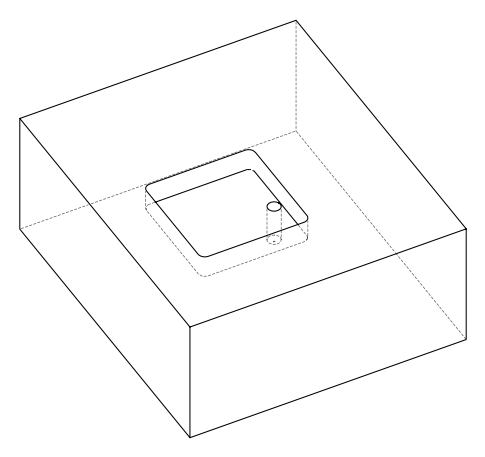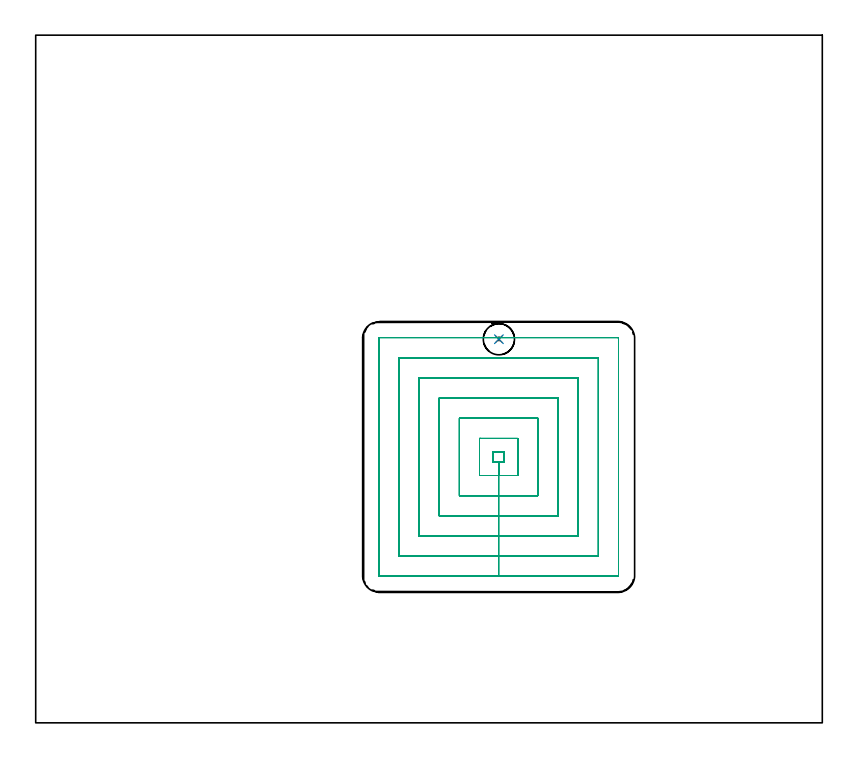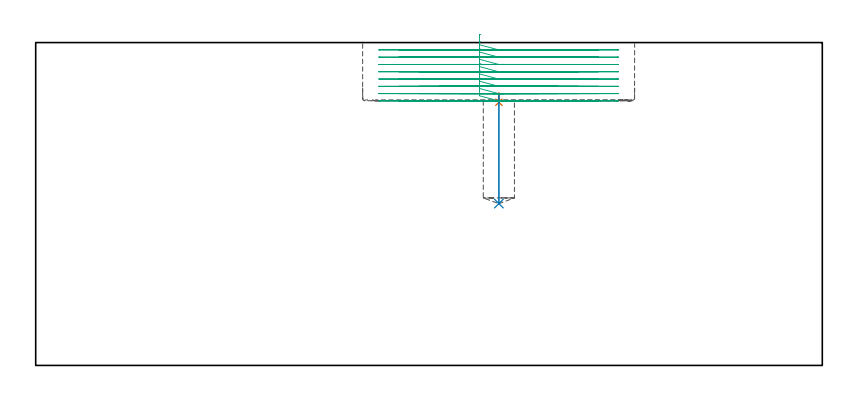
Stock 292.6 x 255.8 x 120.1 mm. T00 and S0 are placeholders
(PLAN: 3 operations, 2 tool changes, 21.8 min)
(1 SPOT_DRILL | STEP1POCKET | NXT0321_9005460120000 | 0.03 min | 2350 mm3)
(2 DRILL_BLIND_HOLE_INTO_CENTER | STEP1POCKET | NXT0301_087 | 0.17 min | 3969 mm3)
(3 MILL_RECTANGULAR_POCKET | POCKET_RECTANGULAR_STRAIGHT | UGT0201_092 | Follow Part, ap 3, ae 75% | 21.63 min | 218045 mm3)
(TOOL NXT0321_9005460120000 | NC Spot Drill, 142deg, 12mm, Carbide, Uncoated | D12 PA142 FL30 Z2)
(TOOL NXT0301_087 | Carbide Drill 11.6mm [860.1-1160-058A1-MM 2214] | D11.6 PA140 FL72 Z2)
(TOOL UGT0201_092 | End mill 12 mm | D12 R1 FL26 Z4)
(OP 1 SPOT_DRILL)
G17 G21 G94 G90
T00 M6
G54
G17 G0 G90 X172.3 Y142.7 S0 M3
G43 Z130.1 H0
G94 G81 G98 Z97.901 F250. R101.4
G80
M5
M2
(OP 2 DRILL_BLIND_HOLE_INTO_CENTER)
G17 G21 G94 G90
T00 M6
G54
G17 G0 G90 X172.3 Y142.7 S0 M3
G43 Z130.1 H1
G94 G81 G98 Z60.2 F250. R100.4
G80
M5
M2
(OP 3 MILL_RECTANGULAR_POCKET)
G17 G21 G94 G90
T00 M6
G54
G17 G0 G90 X165.519 Y105.8 S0 M3
G43 Z130.1 H0
Z123.1
G94 G1 X165.1 Z122.988 F250.
Y92. Z119.29
X172.2 Z117.387
Y97.
X174.3 F500.
Y100.8
X170.1
Y97.
X172.2
Y92.
X179.3
Y105.8
X165.1
Y92.
X172.2
Y84.5
X186.8
Y113.3
X157.6
Y84.5
X172.2
Y77.
X194.3
Y120.8
X150.1
Y77.
X172.2
Y69.5
X201.8
Y128.3
X142.6
Y69.5
X172.2
Y62.
X209.3
Y135.8
X135.1
Y62.
X172.2
Y54.5
X216.5
G3 X216.8 Y54.8 R0.3
G1 Y143.
G3 X216.5 Y143.3 R0.3
G1 X127.9
G3 X127.6 Y143. R0.3
G1 Y54.8
G3 X127.9 Y54.5 R0.3
G1 X172.2
X173.2
G0 X165.519 Y105.8 Z120.387
G1 X165.1 Z120.275 F250.
Y92. Z116.577
X172.2 Z114.675
Y97.
X174.3 F500.
Y100.8
X170.1
Y97.
X172.2
Y92.
X179.3
Y105.8
X165.1
Y92.
X172.2
Y84.5
X186.8
Y113.3
X157.6
Y84.5
X172.2
Y77.
X194.3
Y120.8
X150.1
Y77.
X172.2
Y69.5
X201.8
Y128.3
X142.6
Y69.5
X172.2
Y62.
X209.3
Y135.8
X135.1
Y62.
X172.2
Y54.5
X216.5
G3 X216.8 Y54.8 R0.3
G1 Y143.
G3 X216.5 Y143.3 R0.3
G1 X127.9
G3 X127.6 Y143. R0.3
G1 Y54.8
G3 X127.9 Y54.5 R0.3
G1 X172.2
X173.2
G0 X165.519 Y105.8 Z117.675
G1 X165.1 Z117.563 F250.
Y92. Z113.865
X172.2 Z111.962
Y97.
X174.3 F500.
Y100.8
X170.1
Y97.
X172.2
Y92.
X179.3
Y105.8
X165.1
Y92.
X172.2
Y84.5
X186.8
Y113.3
X157.6
Y84.5
X172.2
Y77.
X194.3
Y120.8
X150.1
Y77.
X172.2
Y69.5
X201.8
Y128.3
X142.6
Y69.5
X172.2
Y62.
X209.3
Y135.8
X135.1
Y62.
X172.2
Y54.5
X216.5
G3 X216.8 Y54.8 R0.3
G1 Y143.
G3 X216.5 Y143.3 R0.3
G1 X127.9
G3 X127.6 Y143. R0.3
G1 Y54.8
G3 X127.9 Y54.5 R0.3
G1 X172.2
X173.2
G0 X165.519 Y105.8 Z114.962
G1 X165.1 Z114.85 F250.
Y92. Z111.152
X172.2 Z109.25
Y97.
X174.3 F500.
Y100.8
X170.1
Y97.
X172.2
Y92.
X179.3
Y105.8
X165.1
Y92.
X172.2
Y84.5
X186.8
Y113.3
X157.6
Y84.5
X172.2
Y77.
X194.3
Y120.8
X150.1
Y77.
X172.2
Y69.5
X201.8
Y128.3
X142.6
Y69.5
X172.2
Y62.
X209.3
Y135.8
X135.1
Y62.
X172.2
Y54.5
X216.5
G3 X216.8 Y54.8 R0.3
G1 Y143.
G3 X216.5 Y143.3 R0.3
G1 X127.9
G3 X127.6 Y143. R0.3
G1 Y54.8
G3 X127.9 Y54.5 R0.3
G1 X172.2
X173.2
G0 X165.519 Y105.8 Z112.25
G1 X165.1 Z112.138 F250.
Y92. Z108.44
X172.2 Z106.537
Y97.
X174.3 F500.
Y100.8
X170.1
Y97.
X172.2
Y92.
X179.3
Y105.8
X165.1
Y92.
X172.2
Y84.5
X186.8
Y113.3
X157.6
Y84.5
X172.2
Y77.
X194.3
Y120.8
X150.1
Y77.
X172.2
Y69.5
X201.8
Y128.3
X142.6
Y69.5
X172.2
Y62.
X209.3
Y135.8
X135.1
Y62.
X172.2
Y54.5
X216.5
G3 X216.8 Y54.8 R0.3
G1 Y143.
G3 X216.5 Y143.3 R0.3
G1 X127.9
G3 X127.6 Y143. R0.3
G1 Y54.8
G3 X127.9 Y54.5 R0.3
G1 X172.2
X173.2
G0 X165.519 Y105.8 Z109.537
G1 X165.1 Z109.425 F250.
Y92. Z105.727
X172.2 Z103.825
Y97.
X174.3 F500.
Y100.8
X170.1
Y97.
X172.2
Y92.
X179.3
Y105.8
X165.1
Y92.
X172.2
Y84.5
X186.8
Y113.3
X157.6
Y84.5
X172.2
Y77.
X194.3
Y120.8
X150.1
Y77.
X172.2
Y69.5
X201.8
Y128.3
X142.6
Y69.5
X172.2
Y62.
X209.3
Y135.8
X135.1
Y62.
X172.2
Y54.5
X216.5
G3 X216.8 Y54.8 R0.3
G1 Y143.
G3 X216.5 Y143.3 R0.3
G1 X127.9
G3 X127.6 Y143. R0.3
G1 Y54.8
G3 X127.9 Y54.5 R0.3
G1 X172.2
X173.2
G0 X165.519 Y105.8 Z106.825
G1 X165.1 Z106.713 F250.
Y92. Z103.015
X172.2 Z101.112
Y97.
X174.3 F500.
Y100.8
X170.1
Y97.
X172.2
Y92.
X179.3
Y105.8
X165.1
Y92.
X172.2
Y84.5
X186.8
Y113.3
X157.6
Y84.5
X172.2
Y77.
X194.3
Y120.8
X150.1
Y77.
X172.2
Y69.5
X201.8
Y128.3
X142.6
Y69.5
X172.2
Y62.
X209.3
Y135.8
X135.1
Y62.
X172.2
Y54.5
X216.5
G3 X216.8 Y54.8 R0.3
G1 Y143.
G3 X216.5 Y143.3 R0.3
G1 X127.9
G3 X127.6 Y143. R0.3
G1 Y54.8
G3 X127.9 Y54.5 R0.3
G1 X172.2
X173.2
G0 X165.519 Y105.8 Z104.112
G1 X165.1 Z104. F250.
Y92. Z100.302
X172.2 Z98.4
Y97.
X174.3 F500.
Y100.8
X170.1
Y97.
X172.2
Y92.
X179.3
Y105.8
X165.1
Y92.
X172.2
Y84.5
X186.8
Y113.3
X157.6
Y84.5
X172.2
Y77.
X194.3
Y120.8
X150.1
Y77.
X172.2
Y69.5
X201.8
Y128.3
X142.6
Y69.5
X172.2
Y62.
X209.3
Y135.8
X135.1
Y62.
X172.2
Y54.5
X216.5
G3 X216.8 Y54.8 R0.3
G1 Y143.
G3 X216.5 Y143.3 R0.3
G1 X127.9
G3 X127.6 Y143. R0.3
G1 Y54.8
G3 X127.9 Y54.5 R0.3
G1 X172.2
X173.2
G0 Z130.1
M5
M2
